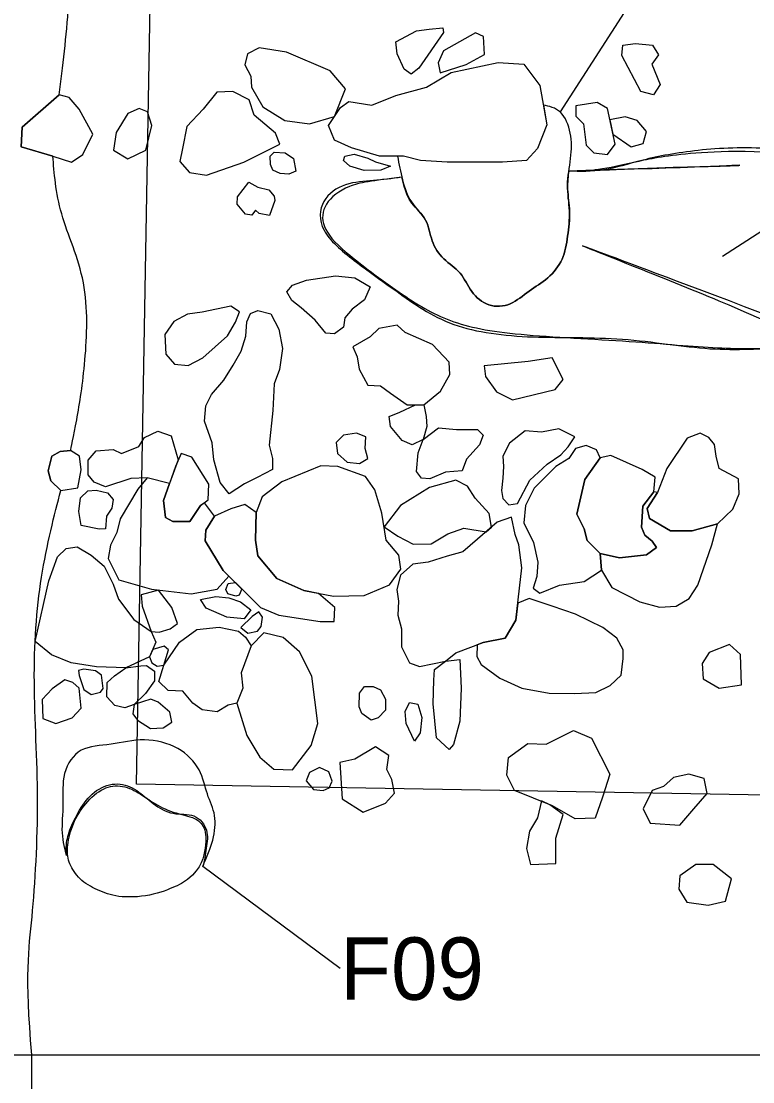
# Model space of a CAD drawing. Extents: x -204 to -1, y -285 to 3.
# Drawn here: x -177.34 to -172.65, y -270.17 to -263.37 of the extents above; entities that cross this region are included whole.
import ezdxf

# ---------------------------------------------------------------- set-up
doc = ezdxf.new("R2010")
doc.units = 0
for name, color, linetype in [('Brick', 7, 'Continuous'), ('Builder Trench', 7, 'Continuous'), ('building location', 7, 'Continuous'), ('Feature Labels', 7, 'Continuous'), ('Postholes', 7, 'Continuous'), ('Postmolds', 7, 'Continuous'), ('Quadrat Boundaries', 7, 'Continuous'), ('Stone', 7, 'Continuous'), ('Unnumbered unidentified Features', 7, 'Continuous')]:
    doc.layers.add(name, color=color, linetype=linetype)

msp = doc.modelspace()

# ---------------------------------------------------------------- linework, layer by layer
at = {"layer": 'Brick'}
msp.add_lwpolyline([(-174.3762, -263.4712), (-174.4285, -263.4479), (-174.632, -263.5642), (-174.6668, -263.6398), (-174.6552, -263.7038), (-174.4866, -263.6515), (-174.3704, -263.5875)], close=True, dxfattribs=at)
at = {"layer": 'Builder Trench'}
for p, q in [((-177.0893, -266.1332), (-177.0232, -266.1251)), ((-177.1492, -266.3202), (-177.1669, -266.2567)), ((-177.0858, -266.3818), (-177.1492, -266.3202))]:
    msp.add_line(p, q, dxfattribs=at)
for points in [[(-177.1363, -264.2378), (-177.3389, -264.1792), (-177.3334, -264.0534), (-177.0971, -263.845)], [(-177.1669, -266.2567), (-177.1422, -266.1614), (-177.0893, -266.1332)]]:
    msp.add_lwpolyline(points, dxfattribs=at)
for points in [[(-177.0971, -263.845), (-177.0744, -263.6684), (-177.0233, -263.2718), (-177.0189, -262.8718), (-177.0186, -262.6499)], [(-177.0232, -266.1251), (-177.0216, -266.1181), (-176.9844, -265.9495), (-176.9248, -265.573), (-176.903, -265.0315), (-177.1098, -264.6014), (-177.1286, -264.3438), (-177.1363, -264.2378)], [(-177.2715, -270), (-177.316, -269.4828), (-177.2659, -269.1743), (-177.2175, -268.3564), (-177.2719, -267.5971), (-177.2268, -266.922), (-177.1257, -266.5373), (-177.0858, -266.3818)], [(-177.3401, -275.5), (-177.3352, -275.3838), (-177.3256, -275.1535), (-177.4115, -274.7461), (-177.5094, -274.3086), (-177.5363, -273.7956), (-177.5616, -273.2786), (-177.4082, -272.6907), (-177.4158, -272.0746), (-177.4471, -271.3146), (-177.2685, -270.6477), (-177.2707, -270.1579), (-177.2715, -270)]]:
    msp.add_open_spline(points, degree=3, dxfattribs=at)
at = {"layer": 'building location'}
msp.add_lwpolyline([(-176.4128, -257.5377), (-162.1994, -257.7858), (-162.3867, -268.5131), (-176.6, -268.265)], close=True, dxfattribs=at)
at = {"layer": 'Feature Labels'}
for p, q in [((-173.3353, -263.0993), (-173.8847, -263.9538)), ((-171.2364, -263.838), (-172.8452, -264.8829)), ((-175.2953, -269.4474), (-176.1763, -268.7938))]:
    msp.add_line(p, q, dxfattribs=at)
at = {"layer": 'Postholes'}
msp.add_lwpolyline([(-173.9924, -263.9111), (-173.9705, -264.0369), (-174.0307, -264.1901), (-174.1018, -264.2667), (-174.2549, -264.2776), (-174.6103, -264.2776), (-174.7798, -264.2667), (-174.8892, -264.2394), (-174.9276, -264.2394)], dxfattribs=at)
for points in [[(-174.9276, -264.2394), (-174.9184, -264.2891), (-174.8994, -264.3918), (-174.8502, -264.5398), (-174.7301, -264.642), (-174.7158, -264.7857), (-174.6386, -264.9039), (-174.5153, -264.9781), (-174.4614, -265.1132), (-174.3477, -265.2096), (-174.1982, -265.2), (-174.0868, -265.0994), (-173.9598, -265.0274), (-173.8607, -264.904), (-173.8365, -264.7529), (-173.8167, -264.5901), (-173.8494, -264.4254), (-173.8121, -264.2518), (-173.8092, -264.0896), (-173.8723, -263.9368), (-173.9567, -263.9188), (-173.9924, -263.9111)], [(-176.1763, -268.7938), (-176.1476, -268.7264), (-176.1048, -268.6258), (-176.0854, -268.4594), (-176.1531, -268.3348), (-176.1812, -268.1698), (-176.3216, -268.0204), (-176.552, -267.9622), (-176.7654, -268.0178), (-176.9698, -268.02), (-177.0833, -268.1904), (-177.0654, -268.3922), (-177.0882, -268.5823), (-177.0601, -268.6891), (-177.0493, -268.722)], [(-177.0493, -268.722), (-177.0507, -268.7127), (-177.0565, -268.6549), (-177.0277, -268.5483), (-176.9599, -268.4121), (-176.864, -268.295), (-176.72, -268.2467), (-176.594, -268.2998), (-176.4983, -268.392), (-176.3696, -268.4685), (-176.2226, -268.4461), (-176.1339, -268.5601), (-176.1546, -268.6722), (-176.1632, -268.7598), (-176.1763, -268.7938)]]:
    msp.add_open_spline(points, degree=3, dxfattribs=at)
at = {"layer": 'Postmolds'}
msp.add_open_spline([(-176.3119, -268.9026), (-176.1969, -268.8307), (-176.1538, -268.6798), (-176.1538, -268.5504), (-176.2113, -268.4785), (-176.3694, -268.4497), (-176.4987, -268.385), (-176.5993, -268.306), (-176.7215, -268.2628), (-176.8436, -268.2988), (-176.9586, -268.421), (-177.0233, -268.5504), (-177.052, -268.6942), (-177.0305, -268.7876), (-176.9586, -268.8882), (-176.8365, -268.9529), (-176.7071, -268.9961), (-176.4844, -268.9817), (-176.3119, -268.9026), (-176.3119, -268.9026), (-176.3119, -268.9026)], degree=3, dxfattribs=at)
at = {"layer": 'Quadrat Boundaries'}
msp.add_line((-181, -270), (-172, -270), dxfattribs=at)
at = {"layer": 'Stone'}
for p, q in [((-176.389, -266.3379), (-176.5322, -266.3016)), ((-173.2602, -266.395), (-173.284, -266.3911)), ((-176.1652, -266.461), (-176.1894, -266.4791)), ((-176.1006, -266.5477), (-176.1652, -266.461)), ((-173.628, -266.7867), (-173.6201, -266.8935)), ((-173.6201, -266.8935), (-173.628, -266.7867)), ((-176.0078, -266.9311), (-176.0441, -266.8948)), ((-175.433, -267.0421), (-175.5278, -267.0239)), ((-174.1569, -267.1044), (-174.1697, -267.2139)), ((-173.9516, -268.397), (-174.0036, -268.371)), ((-173.8648, -268.459), (-173.9516, -268.397))]:
    msp.add_line(p, q, dxfattribs=at)
for points in [[(-174.6379, -263.416), (-174.6318, -263.4469), (-174.7905, -263.6739), (-174.84, -263.7131), (-174.8854, -263.6801), (-174.9307, -263.5831), (-174.939, -263.5068), (-174.805, -263.4346), (-174.7245, -263.4243)], [(-175.8133, -263.5446), (-175.8898, -263.5829), (-175.9062, -263.654), (-175.868, -263.7251), (-175.8625, -263.7962), (-175.7914, -263.9221), (-175.6492, -264.0096), (-175.4907, -264.0315), (-175.3321, -263.985), (-175.261, -263.8072), (-175.3594, -263.6923), (-175.6383, -263.5719)], [(-173.287, -263.8455), (-173.369, -263.8236), (-173.4893, -263.5938), (-173.4839, -263.5282), (-173.4018, -263.5172), (-173.2925, -263.5282), (-173.2542, -263.5883), (-173.2979, -263.6485), (-173.2433, -263.7798)], [(-173.9705, -264.0369), (-174.0307, -264.1901), (-174.1018, -264.2667), (-174.2549, -264.2776), (-174.6103, -264.2776), (-174.7798, -264.2667), (-174.8892, -264.2394), (-175.0423, -264.2394), (-175.2227, -264.1846), (-175.3321, -264.1354), (-175.3704, -264.0424), (-175.2938, -263.9275), (-175.2391, -263.8892), (-175.0915, -263.9111), (-174.9384, -263.8509), (-174.7415, -263.7962), (-174.5829, -263.7032), (-174.2822, -263.6376), (-174.1182, -263.6485), (-174.0143, -263.7853)], [(-177.0327, -263.8619), (-177.0971, -263.845), (-177.3334, -264.0534), (-177.3389, -264.1792), (-177.1363, -264.2378), (-177.0163, -264.2776), (-176.9452, -264.2284), (-176.8796, -264.0971), (-176.967, -263.9385)], [(-175.9828, -263.8236), (-176.0867, -263.8291), (-176.1742, -263.9385), (-176.2781, -264.0479), (-176.3054, -264.1901), (-176.3218, -264.2722), (-176.2617, -264.3433), (-176.1523, -264.3597), (-175.9117, -264.2776), (-175.682, -264.1628), (-175.7094, -264.0916), (-175.8461, -263.9768), (-175.8789, -263.8783)], [(-176.5296, -263.9549), (-176.5843, -263.933), (-176.6554, -263.9658), (-176.7319, -264.0862), (-176.7483, -264.2011), (-176.6554, -264.2558), (-176.5405, -264.2011), (-176.5023, -264.0424)], [(-173.6479, -263.8947), (-173.7846, -263.9166), (-173.7846, -263.9822), (-173.7354, -264.0315), (-173.719, -264.1682), (-173.6698, -264.2175), (-173.5823, -264.2284), (-173.5331, -264.1628), (-173.5823, -263.933)], [(-173.5668, -264.0055), (-173.547, -264.0978), (-173.4292, -264.1792), (-173.3526, -264.1573), (-173.3307, -264.0807), (-173.3909, -264.0096), (-173.4674, -263.9877)], [(-175.5798, -264.336), (-175.6231, -264.3546), (-175.6788, -264.3505), (-175.7262, -264.3278), (-175.7427, -264.2927), (-175.7448, -264.2391), (-175.718, -264.2123), (-175.6479, -264.2185), (-175.5943, -264.2535)], [(-174.9716, -264.303), (-175.0355, -264.3278), (-175.1406, -264.3298), (-175.2334, -264.303), (-175.2747, -264.2659), (-175.2644, -264.2391), (-175.2046, -264.2267), (-175.118, -264.2515), (-175.0685, -264.2762)], [(-175.7138, -264.5238), (-175.7489, -264.6186), (-175.8149, -264.6063), (-175.8376, -264.5856), (-175.8623, -264.6166), (-175.9015, -264.6104), (-175.9551, -264.5464), (-175.953, -264.499), (-175.8809, -264.4062), (-175.8231, -264.4371), (-175.753, -264.4557), (-175.718, -264.4949)], [(-175.273, -265.3348), (-175.3323, -265.3783), (-175.3877, -265.3743), (-175.4549, -265.2912), (-175.5459, -265.2121), (-175.6052, -265.1646), (-175.6368, -265.1093), (-175.6012, -265.0657), (-175.5103, -265.0341), (-175.3244, -265.0064), (-175.2018, -265.0183), (-175.103, -265.0776), (-175.1386, -265.1607), (-175.2176, -265.22), (-175.2651, -265.2754)], [(-176.3605, -265.2992), (-176.4198, -265.3822), (-176.4119, -265.5088), (-176.3565, -265.5721), (-176.2695, -265.58), (-176.1746, -265.5326), (-176.0164, -265.3901), (-175.965, -265.3031), (-175.9413, -265.2359), (-175.9967, -265.2002), (-176.1786, -265.2398), (-176.2735, -265.2517)], [(-176.0073, -266.4032), (-176.064, -266.3315), (-176.1058, -266.1851), (-176.1148, -266.0776), (-176.1655, -265.9372), (-176.1566, -265.8386), (-176.1207, -265.7669), (-176.0401, -265.6743), (-175.9804, -265.5787), (-175.9296, -265.489), (-175.8998, -265.3934), (-175.8938, -265.3008), (-175.8699, -265.247), (-175.8221, -265.2291), (-175.7385, -265.25), (-175.6877, -265.3486), (-175.6638, -265.4711), (-175.6847, -265.6055), (-175.7176, -265.6982), (-175.7266, -265.8684), (-175.7504, -266.0925), (-175.7295, -266.1762), (-175.7295, -266.2479), (-175.8281, -266.2987), (-175.9087, -266.3405)], [(-174.929, -265.3229), (-175.0476, -265.3427), (-175.103, -265.3981), (-175.2137, -265.4614), (-175.186, -265.5247), (-175.1741, -265.6038), (-175.1188, -265.7066), (-175.0357, -265.7106), (-174.9725, -265.7581), (-174.8657, -265.8332), (-174.7589, -265.8332), (-174.6522, -265.7462), (-174.5929, -265.6394), (-174.5968, -265.5603), (-174.7036, -265.4455), (-174.8776, -265.3704)], [(-174.3714, -265.584), (-174.3635, -265.6512), (-174.2923, -265.7502), (-174.1895, -265.8016), (-173.9167, -265.7343), (-173.8653, -265.671), (-173.9364, -265.5326), (-174.0906, -265.5563)], [(-174.7431, -265.9084), (-174.7392, -265.9717), (-174.7629, -266.0548), (-174.8341, -266.0904), (-174.8973, -266.0627), (-174.9725, -265.9717), (-174.9804, -265.9084), (-174.9132, -265.8807), (-174.8123, -265.8332), (-174.7589, -265.8332)], [(-174.4149, -265.9915), (-174.3793, -266.0271), (-174.403, -266.0904), (-174.4861, -266.1814), (-174.5138, -266.2565), (-174.6205, -266.2645), (-174.7194, -266.308), (-174.7748, -266.304), (-174.8064, -266.2605), (-174.7945, -266.1418), (-174.7629, -266.0548), (-174.664, -265.9796), (-174.5494, -265.9915)], [(-173.7901, -266.039), (-173.8929, -265.9875), (-174.0037, -266.0073), (-174.1104, -265.9994), (-174.2093, -266.0785), (-174.2528, -266.1616), (-174.2488, -266.2288), (-174.2528, -266.304), (-174.2607, -266.3831), (-174.2528, -266.4346), (-174.2132, -266.4741), (-174.1579, -266.4662), (-174.0788, -266.3159), (-173.9681, -266.213), (-173.8811, -266.1537), (-173.8336, -266.1023)], [(-176.389, -266.3379), (-176.5322, -266.3016), (-176.6371, -266.3056), (-176.7985, -266.3581), (-176.8711, -266.3298), (-176.9114, -266.2814), (-176.9114, -266.1886), (-176.859, -266.128), (-176.7501, -266.12), (-176.6976, -266.1442), (-176.5847, -266.0998), (-176.5484, -266.0433), (-176.4637, -266.0029), (-176.3789, -266.0312), (-176.3326, -266.1865)], [(-175.1306, -266.039), (-175.19, -266.0152), (-175.273, -266.0271), (-175.3205, -266.0746), (-175.3125, -266.1458), (-175.2493, -266.2012), (-175.1702, -266.2091), (-175.1188, -266.1774), (-175.1346, -266.1141)], [(-172.9874, -266.0152), (-173.0704, -266.0469), (-173.2009, -266.2407), (-173.2602, -266.395), (-173.3275, -266.4979), (-173.3116, -266.5612), (-173.1772, -266.6403), (-173.0388, -266.6403), (-172.8767, -266.5968), (-172.7778, -266.5018), (-172.7383, -266.4029), (-172.7422, -266.308), (-172.8648, -266.2407), (-172.8846, -266.1616), (-172.8964, -266.0864), (-172.932, -266.0429)], [(-177.0232, -266.1251), (-177.0893, -266.1332), (-177.1422, -266.1614), (-177.1669, -266.2567), (-177.1492, -266.3202), (-177.0858, -266.3818), (-176.9764, -266.366), (-176.9553, -266.2496), (-176.9659, -266.1614)], [(-176.141, -266.4428), (-176.1369, -266.3419), (-176.2458, -266.1684), (-176.3144, -266.1442), (-176.3507, -266.2289), (-176.4274, -266.4468), (-176.4153, -266.5558), (-176.3668, -266.58), (-176.2579, -266.58), (-176.1894, -266.4791)], [(-173.5608, -266.1576), (-173.628, -266.1735), (-173.7268, -266.3119), (-173.7783, -266.5335), (-173.7308, -266.6284), (-173.711, -266.7036), (-173.628, -266.7867), (-173.5054, -266.8144), (-173.3314, -266.7946), (-173.2681, -266.7471), (-173.2958, -266.7075), (-173.3433, -266.668), (-173.363, -266.6166), (-173.3551, -266.482), (-173.284, -266.3911), (-173.276, -266.2961), (-173.3591, -266.2486)], [(-175.7941, -266.4226), (-175.8344, -266.5235), (-175.8384, -266.7011), (-175.8223, -266.802), (-175.7013, -266.9472), (-175.5278, -267.0239), (-175.3382, -267.0602), (-175.1406, -267.0562), (-174.9792, -266.9876), (-174.9066, -266.8867), (-174.9187, -266.7979), (-174.9994, -266.7011), (-175.0277, -266.5275), (-175.072, -266.3782), (-175.1325, -266.2935), (-175.31, -266.2289), (-175.4189, -266.2249), (-175.669, -266.3258)], [(-174.3603, -266.6466), (-174.3258, -266.617), (-174.3398, -266.5295), (-174.4307, -266.4306), (-174.4782, -266.3554), (-174.5533, -266.3159), (-174.7233, -266.3634), (-174.9092, -266.4781), (-175.0135, -266.6143), (-174.925, -266.6759), (-174.8262, -266.7273), (-174.7115, -266.7234), (-174.6047, -266.6601), (-174.5019, -266.6245)], [(-176.8001, -266.6271), (-176.8389, -266.6306), (-176.9553, -266.606), (-176.9694, -266.5178), (-176.9588, -266.4295), (-176.913, -266.3837), (-176.8601, -266.3802), (-176.786, -266.3978), (-176.7507, -266.4401), (-176.7578, -266.4966), (-176.7931, -266.546)], [(-174.8301, -266.8539), (-174.9092, -266.9251), (-174.9329, -267.0161), (-174.9211, -267.0913), (-174.925, -267.1823), (-174.9013, -267.2693), (-174.9013, -267.384), (-174.8499, -267.4869), (-174.7866, -267.5106), (-174.6208, -267.4774), (-174.5533, -267.4236), (-174.3793, -267.3564), (-174.237, -267.3287), (-174.1697, -267.2139), (-174.1302, -266.8777), (-174.15, -266.7313), (-174.1737, -266.664), (-174.1974, -266.5533), (-174.2884, -266.5849), (-174.5098, -266.7748), (-174.6087, -266.8025), (-174.7313, -266.8421)], [(-177.2494, -267.3511), (-177.1633, -266.9623), (-177.1069, -266.8071), (-177.0505, -266.7541), (-176.98, -266.7435), (-176.8918, -266.7965), (-176.8072, -266.867), (-176.7507, -266.9835), (-176.7155, -267.0787), (-176.6167, -267.2093), (-176.5074, -267.2869), (-176.4757, -267.3539), (-176.518, -267.4492), (-176.6696, -267.5197), (-176.8565, -267.5127), (-177.0188, -267.488), (-177.1457, -267.4351)], [(-175.9432, -267.0539), (-175.9637, -267.0601), (-176.0152, -267.0457), (-176.0275, -267.0169), (-176.0131, -266.9778), (-175.9666, -266.9724), (-175.9252, -267.0138)], [(-176.4587, -267.0209), (-176.5709, -267.0505), (-176.5638, -267.1246), (-176.5074, -267.2869), (-176.4545, -267.2904), (-176.384, -267.2692), (-176.3382, -267.234), (-176.3734, -267.1316)], [(-175.8671, -267.1465), (-175.9103, -267.2041), (-176.0213, -267.1938), (-176.153, -267.1362), (-176.19, -267.0807), (-176.0913, -267.0621), (-176.009, -267.0704), (-175.9349, -267.0951)], [(-175.793, -267.1938), (-175.8156, -267.1609), (-175.8588, -267.1897), (-175.9308, -267.2597), (-175.8876, -267.2967), (-175.8259, -267.2844), (-175.8012, -267.2535)], [(-175.8656, -267.3786), (-175.9291, -267.5515), (-175.9185, -267.6503), (-175.9573, -267.7455), (-176.0137, -267.7596), (-176.0842, -267.802), (-176.1795, -267.7879), (-176.2394, -267.7455), (-176.3029, -267.6679), (-176.3981, -267.6644), (-176.4581, -267.6079), (-176.4263, -267.5021), (-176.324, -267.3539), (-176.2147, -267.2728), (-176.0701, -267.2586), (-175.9467, -267.2833), (-175.9009, -267.3222)], [(-175.7845, -267.2939), (-175.8656, -267.3786), (-175.9291, -267.5515), (-175.9185, -267.6503), (-175.9573, -267.7455), (-175.8938, -267.9537), (-175.8092, -268.0913), (-175.721, -268.1689), (-175.6011, -268.1724), (-175.4812, -268.0172), (-175.4389, -267.8761), (-175.4777, -267.5726), (-175.5553, -267.4174), (-175.6611, -267.3257)], [(-176.518, -267.4492), (-176.5027, -267.4861), (-176.4677, -267.5087), (-176.4263, -267.5021), (-176.3957, -267.4038), (-176.4224, -267.3811), (-176.4968, -267.4015)], [(-172.7221, -267.6291), (-172.7286, -267.4338), (-172.8002, -267.3688), (-172.9303, -267.4208), (-172.9758, -267.4924), (-172.9693, -267.59), (-172.8652, -267.6486)], [(-174.5961, -268.0419), (-174.6772, -267.9678), (-174.6983, -267.7491), (-174.6948, -267.5973), (-174.6913, -267.5303), (-174.6208, -267.4774), (-174.5291, -267.4668), (-174.5185, -267.6503), (-174.5291, -267.862), (-174.5679, -268.0101)], [(-176.9717, -267.5355), (-176.9676, -267.5684), (-176.9388, -267.6589), (-176.8914, -267.6898), (-176.8318, -267.6754), (-176.8133, -267.6507), (-176.8256, -267.5663), (-176.8627, -267.5375), (-176.9388, -267.5272)], [(-176.4842, -267.5396), (-176.4862, -267.6034), (-176.5438, -267.6836), (-176.6158, -267.7536), (-176.6755, -267.7762), (-176.7392, -267.7598), (-176.7907, -267.7042), (-176.7886, -267.6137), (-176.7413, -267.5705), (-176.6696, -267.5197), (-176.5726, -267.5067), (-176.5356, -267.5046)], [(-177.0606, -267.597), (-177.1413, -267.6535), (-177.2059, -267.7221), (-177.2018, -267.8431), (-177.1171, -267.8754), (-177.0122, -267.8391), (-176.9558, -267.7786), (-176.9679, -267.6494), (-177.0082, -267.6131)], [(-175.0968, -267.8549), (-175.1568, -267.8126), (-175.1744, -267.7702), (-175.1709, -267.682), (-175.1391, -267.6397), (-175.0827, -267.6397), (-175.0369, -267.6609), (-175.0051, -267.7208), (-175.0051, -267.7914), (-175.051, -267.8408)], [(-176.5088, -267.7207), (-176.6158, -267.7536), (-176.624, -267.8133), (-176.5932, -267.8545), (-176.5109, -267.908), (-176.4286, -267.9038), (-176.3731, -267.8668), (-176.3875, -267.803), (-176.4615, -267.7392)], [(-174.8182, -267.989), (-174.8711, -267.8761), (-174.8782, -267.7984), (-174.85, -267.742), (-174.7971, -267.7526), (-174.7724, -267.8373), (-174.783, -267.936)], [(-173.6596, -268.4835), (-173.7898, -268.4883), (-173.9344, -268.403), (-174.1779, -268.3067), (-174.2258, -268.2064), (-174.216, -268.0945), (-174.0932, -268.0053), (-173.9754, -268.0081), (-173.8002, -267.9209), (-173.685, -267.9696), (-173.5668, -268.201), (-173.6126, -268.3487)], [(-174.9833, -268.0812), (-175.068, -268.0247), (-175.2011, -268.1054), (-175.2979, -268.1256), (-175.2818, -268.3597), (-175.1487, -268.4444), (-175.0035, -268.3879), (-174.947, -268.3234), (-174.9631, -268.2346), (-174.9954, -268.17)], [(-175.3472, -268.2465), (-175.3684, -268.1865), (-175.4283, -268.1583), (-175.4918, -268.1901), (-175.513, -268.243), (-175.4671, -268.2994), (-175.4036, -268.3065), (-175.3648, -268.2888)], [(-172.9628, -268.2278), (-173.0604, -268.2018), (-173.1579, -268.2213), (-173.223, -268.2799), (-173.2945, -268.3059), (-173.3531, -268.4231), (-173.3075, -268.5142), (-173.1189, -268.5272), (-173.0278, -268.4231), (-172.9433, -268.3254)], [(-172.9042, -268.781), (-173.0148, -268.781), (-173.1189, -268.8526), (-173.1254, -268.9372), (-173.0734, -269.0218), (-172.9368, -269.0413), (-172.8262, -269.0153), (-172.7871, -268.8721)]]:
    msp.add_lwpolyline(points, close=True, dxfattribs=at)
for points in [[(-173.628, -266.1735), (-173.6517, -266.122), (-173.7189, -266.0943), (-173.7862, -266.1141), (-173.8297, -266.1774), (-173.9127, -266.2288), (-174.0511, -266.3673), (-174.1065, -266.4781), (-174.1183, -266.5889), (-174.0551, -266.7155), (-174.0274, -266.8421), (-174.0353, -266.933), (-174.059, -267.0082), (-174.0155, -267.0399), (-173.889, -266.9884), (-173.7308, -266.9647), (-173.6201, -266.8935)], [(-173.628, -266.7867), (-173.711, -266.7036), (-173.7308, -266.6284), (-173.7783, -266.5335), (-173.7268, -266.3119), (-173.628, -266.1735)], [(-176.5322, -266.3016), (-176.5927, -266.3742), (-176.7057, -266.5639), (-176.7258, -266.6526), (-176.7662, -266.7334), (-176.7823, -266.8181), (-176.7137, -266.9553), (-176.504, -267.0158), (-176.2499, -267.0441), (-176.0845, -267.0158), (-176.0078, -266.9311)], [(-176.1894, -266.4791), (-176.2579, -266.58), (-176.3668, -266.58), (-176.4153, -266.5558), (-176.4274, -266.4468), (-176.389, -266.3379)], [(-173.284, -266.3911), (-173.3551, -266.482), (-173.363, -266.6166), (-173.3433, -266.668), (-173.2958, -266.7075), (-173.2681, -266.7471), (-173.3314, -266.7946), (-173.5054, -266.8144), (-173.628, -266.7867)], [(-172.8767, -266.5968), (-173.0388, -266.6403), (-173.1772, -266.6403), (-173.3116, -266.5612), (-173.3275, -266.4979), (-173.2602, -266.395)], [(-175.8344, -266.5235), (-175.907, -266.471), (-175.9957, -266.4993), (-176.1006, -266.5477), (-176.1571, -266.6365), (-176.1611, -266.7051), (-176.0441, -266.8948), (-175.8062, -267.1329), (-175.6892, -267.1813), (-175.423, -267.2217), (-175.3342, -267.2217), (-175.3302, -267.1329), (-175.433, -267.0421)], [(-175.5278, -267.0239), (-175.7013, -266.9472), (-175.8223, -266.802), (-175.8384, -266.7011), (-175.8344, -266.5235)], [(-176.0441, -266.8948), (-176.1611, -266.7051), (-176.1571, -266.6365), (-176.1006, -266.5477)], [(-173.6201, -266.8935), (-173.5529, -267.0043), (-173.3749, -267.0953), (-173.2484, -267.1309), (-173.1416, -267.1229), (-173.0586, -267.0755), (-173.0032, -266.9884), (-172.9122, -266.7313), (-172.8767, -266.5968)], [(-174.4175, -267.3711), (-174.4189, -267.4473), (-174.3912, -267.4988), (-174.2726, -267.5858), (-174.1302, -267.6491), (-173.9562, -267.6808), (-173.7941, -267.6847), (-173.6557, -267.6768), (-173.5647, -267.6333), (-173.4935, -267.566), (-173.4817, -267.4592), (-173.4817, -267.4038), (-173.5212, -267.3287), (-173.6122, -267.2614), (-173.7862, -267.1744), (-173.9364, -267.1229), (-174.0827, -267.0755), (-174.1569, -267.1044)], [(-174.1697, -267.2139), (-174.237, -267.3287), (-174.3793, -267.3564), (-174.4175, -267.3711)], [(-174.0036, -268.371), (-174.0296, -268.4816), (-174.0817, -268.5662), (-174.1012, -268.6769), (-174.0751, -268.781), (-173.9125, -268.7745), (-173.9125, -268.6118), (-173.8648, -268.459)]]:
    msp.add_lwpolyline(points, dxfattribs=at)
at = {"layer": 'Unnumbered unidentified Features'}
for points in [[(-172, -264.2725), (-172.181, -264.2392), (-172.5473, -264.172), (-173.0189, -264.1945), (-173.3735, -264.2618), (-173.6078, -264.341), (-173.7578, -264.337), (-173.8298, -264.3351)], [(-172, -264.2725), (-172.5451, -264.1936), (-173.1085, -264.2161), (-173.3902, -264.2725), (-173.6156, -264.3288), (-173.8298, -264.3351), (-172, -264.2725), (-173.8298, -264.3351)], [(-173.8298, -264.3351), (-173.8339, -264.3632), (-173.8447, -264.4493), (-173.8167, -264.5901), (-173.8365, -264.7529), (-173.8607, -264.904), (-173.9598, -265.0274), (-174.0868, -265.0994), (-174.1982, -265.2), (-174.3477, -265.2096), (-174.4614, -265.1132), (-174.5153, -264.9781), (-174.6386, -264.9039), (-174.7158, -264.7857), (-174.7301, -264.642), (-174.8502, -264.5398), (-174.8845, -264.4365), (-174.8989, -264.379), (-174.9, -264.3742)], [(-174.9, -264.3742), (-174.9638, -264.3827), (-175.0803, -264.3982), (-175.2647, -264.4057), (-175.4232, -264.5125), (-175.4391, -264.7158), (-175.212, -264.908), (-174.9428, -265.097), (-174.598, -265.3488), (-174.0687, -265.4114), (-173.4829, -265.3908), (-172.907, -265.497), (-172.4385, -265.4596), (-172.1554, -265.4646), (-172, -265.4674)], [(-174.9, -264.3742), (-175.0917, -264.3965), (-175.2494, -264.419), (-175.4072, -264.543), (-175.4185, -264.6896), (-175.2945, -264.8361), (-174.9001, -265.1292), (-174.6072, -265.3096), (-174.2015, -265.3885), (-173.4015, -265.4223), (-172.8494, -265.4787), (-172.4663, -265.4674), (-172, -265.4674), (-174.9, -264.3742), (-172, -265.4674)]]:
    msp.add_open_spline(points, degree=3, dxfattribs=at)

# ---------------------------------------------------------------- texts
at = {"layer": 'Feature Labels'}
msp.add_text('F09', height=0.4, dxfattribs=at).set_placement((-175.2953, -269.6474))

doc.saveas('drawing.dxf')
